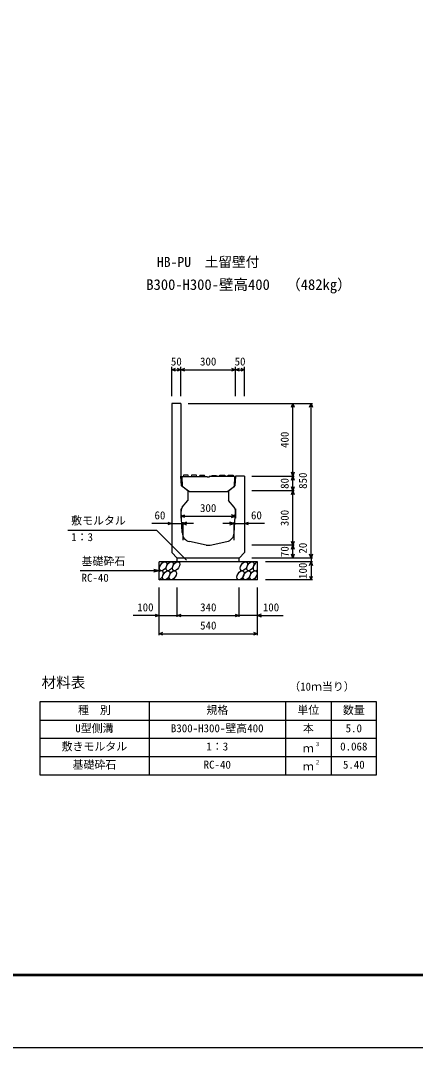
# Model space of a CAD drawing. Units: millimetres, scale not verified. Extents: x -16800 to 16800, y -5940 to 5940.
# Drawn here: x 10924 to 13093, y -5940 to -296 of the extents above; entities that cross this region are included whole.
import ezdxf
from ezdxf.enums import TextEntityAlignment as Align

# ---------------------------------------------------------------- set-up
doc = ezdxf.new("R2010")
doc.units = ezdxf.units.MM
doc.header["$LTSCALE"] = 20
for name, color, linetype, lineweight in [('0-0_DIM', 7, 'Continuous', 25), ('0-1_Defpoints', 5, 'Continuous', 25), ('0-2_HATCH', 6, 'Continuous', 25), ('0-3_HYO', 3, 'Continuous', 25), ('0-4_HYO2', 4, 'Continuous', 25), ('0-5_OUTLINE', 3, 'Continuous', 25), ('0-6_TXT', 7, 'Continuous', 25), ('0-7_WAKU', 3, 'Continuous', 25)]:
    doc.layers.add(name, color=color, linetype=linetype, lineweight=lineweight)
doc.styles.add('ＭＳ ゴシック', font='')
doc.styles.get('ＭＳ ゴシック').set_extended_font_data('MS Gothic')

msp = doc.modelspace()

# ---------------------------------------------------------------- linework, layer by layer
at = {"layer": '0-0_DIM'}
for p, q in [((11754.72, -2359.92), (11754.72, -2199.92)), ((11804.72, -2359.92), (11804.72, -2199.92)), ((12104.72, -2359.92), (12104.72, -2199.92)), ((12154.72, -2359.92), (12154.72, -2199.92)), ((11754.72, -2214.92), (11804.72, -2214.92)), ((11804.72, -2214.92), (12104.72, -2214.92)), ((12104.72, -2214.92), (12154.72, -2214.92)), ((11844.72, -2399.92), (12527.22, -2399.92)), ((12419.72, -2799.92), (12419.72, -2399.92)), ((12519.72, -3249.92), (12519.72, -2399.92)), ((12194.72, -2799.92), (12427.22, -2799.92)), ((12427.22, -2879.92), (12194.72, -2879.92)), ((11804.72, -2979.92), (11804.72, -3030.93)), ((12104.72, -2979.92), (12104.72, -3030.93)), ((11804.72, -3020.32), (12104.72, -3020.32)), ((11671.69, -3098.11), (11183.76, -3098.11)), ((11754.72, -3060.15), (11644.72, -3060.15)), ((11671.69, -3098.11), (11835.35, -3261.77)), ((11754.72, -3060.15), (11814.72, -3060.15)), ((11814.72, -3052.65), (11814.72, -3151.06)), ((11874.72, -3060.15), (11814.72, -3060.15)), ((12094.72, -3060.15), (12034.72, -3060.15)), ((12094.72, -3052.65), (12094.72, -3151.06)), ((12094.72, -3060.15), (12154.72, -3060.15)), ((12264.72, -3060.15), (12154.72, -3060.15)), ((12427.22, -3179.92), (12194.72, -3179.92)), ((12419.72, -3249.92), (12419.72, -3179.92)), ((12527.22, -3249.92), (12194.72, -3249.92)), ((12527.22, -3269.92), (12269.72, -3269.92)), ((11684.72, -3319.92), (11251.4, -3319.92)), ((11684.72, -3319.92), (11655.74, -3312.16)), ((11684.72, -3319.92), (11655.74, -3327.69)), ((12527.22, -3369.92), (12269.72, -3369.92)), ((11684.72, -3673.35), (11684.72, -3411.98)), ((11784.72, -3573.35), (11784.72, -3411.98)), ((12124.72, -3573.35), (12124.72, -3411.98)), ((12224.72, -3673.35), (12224.72, -3411.98)), ((11684.72, -3565.85), (11542.92, -3565.85)), ((11684.72, -3565.85), (11784.72, -3565.85)), ((11784.72, -3565.85), (12124.72, -3565.85)), ((12224.72, -3565.85), (12124.72, -3565.85)), ((12224.72, -3565.85), (12366.51, -3565.85)), ((11684.72, -3665.85), (12224.72, -3665.85))]:
    msp.add_line(p, q, dxfattribs=at)
for points in [[(11775.86, -2222.62), (11754.72, -2214.92), (11775.86, -2207.23)], [(11783.57, -2207.23), (11804.72, -2214.92), (11783.57, -2222.62)], [(11825.86, -2222.62), (11804.72, -2214.92), (11825.86, -2207.23)], [(12083.57, -2207.23), (12104.72, -2214.92), (12083.57, -2222.62)], [(12125.86, -2222.62), (12104.72, -2214.92), (12125.86, -2207.23)], [(12133.57, -2207.23), (12154.72, -2214.92), (12133.57, -2222.62)], [(12412.02, -2421.07), (12419.72, -2399.92), (12427.41, -2421.07)], [(12512.02, -2421.07), (12519.72, -2399.92), (12527.41, -2421.07)], [(12427.41, -2778.78), (12419.72, -2799.92), (12412.02, -2778.78)], [(12412.02, -2821.07), (12419.72, -2799.92), (12427.41, -2821.07)], [(12419.72, -3179.92), (12419.72, -2879.92), (12419.72, -2799.92)], [(12427.41, -2858.78), (12419.72, -2879.92), (12412.02, -2858.78)], [(12412.02, -2901.07), (12419.72, -2879.92), (12427.41, -2901.07)], [(11825.86, -3028.02), (11804.72, -3020.32), (11825.86, -3012.63)], [(12083.57, -3028.02), (12104.72, -3020.32), (12083.57, -3012.63)], [(11733.57, -3052.46), (11754.72, -3060.15), (11733.57, -3067.85)], [(11835.86, -3052.46), (11814.72, -3060.15), (11835.86, -3067.85)], [(12073.57, -3067.85), (12094.72, -3060.15), (12073.57, -3052.46)], [(12175.86, -3067.85), (12154.72, -3060.15), (12175.86, -3052.46)], [(12427.41, -3158.78), (12419.72, -3179.92), (12412.02, -3158.78)], [(12412.02, -3201.07), (12419.72, -3179.92), (12427.41, -3201.07)], [(12427.41, -3228.78), (12419.72, -3249.92), (12412.02, -3228.78)], [(12527.41, -3228.78), (12519.72, -3249.92), (12512.02, -3228.78)], [(12512.02, -3291.07), (12519.72, -3269.92), (12527.41, -3291.07)], [(12519.72, -3249.92), (12519.72, -3269.92), (12519.72, -3369.92)], [(12512.02, -3348.78), (12519.72, -3369.92), (12527.41, -3348.78)], [(11663.57, -3558.16), (11684.72, -3565.85), (11663.57, -3573.55)], [(11805.86, -3573.55), (11784.72, -3565.85), (11805.86, -3558.16)], [(12103.57, -3558.16), (12124.72, -3565.85), (12103.57, -3573.55)], [(12245.86, -3558.16), (12224.72, -3565.85), (12245.86, -3573.55)], [(11705.86, -3673.55), (11684.72, -3665.85), (11705.86, -3658.16)], [(12203.57, -3658.16), (12224.72, -3665.85), (12203.57, -3673.55)]]:
    msp.add_lwpolyline(points, dxfattribs=at)
at = {"layer": '0-1_Defpoints'}
msp.add_lwpolyline([(0, -5940), (16800, -5940), (16800, 5940), (0, 5940)], close=True, dxfattribs=at)
at = {"layer": '0-2_HATCH'}
for p, q in [((11846.72, -2801.35), (11845.22, -2794.83)), ((11891.72, -2801.81), (11890.22, -2795.29)), ((11936.72, -2802.27), (11935.22, -2795.75)), ((11972.72, -2802.27), (11974.22, -2795.75)), ((12017.72, -2801.81), (12019.22, -2795.29)), ((12062.72, -2801.35), (12064.22, -2794.83))]:
    msp.add_line(p, q, dxfattribs=at)
for points in [[(11845.27, -2794.83), (11818.27, -2794.56), (11816.72, -2801.04)], [(11890.27, -2795.29), (11863.27, -2795.02), (11861.72, -2801.5)], [(11935.27, -2795.75), (11908.27, -2795.48), (11906.72, -2801.96)], [(11974.17, -2795.75), (12001.17, -2795.48), (12002.72, -2801.96)], [(12019.17, -2795.29), (12046.17, -2795.02), (12047.72, -2801.5)], [(12064.17, -2794.83), (12091.17, -2794.56), (12092.72, -2801.04)]]:
    msp.add_lwpolyline(points, dxfattribs=at)
for centre in [(11707.61, -3294.92), (11743.08, -3294.92), (11778.56, -3294.92), (12150.77, -3294.92), (12186.24, -3294.92), (11724.49, -3344.92), (11759.97, -3344.92), (12132.17, -3344.92), (12167.65, -3344.92), (12203.12, -3344.92)]:
    msp.add_ellipse(centre, major_axis=(14.54, 23.54), ratio=0.5792, dxfattribs=at)
for centre, start_param, end_param in [((12221.72, -3294.92), 0.6666252, 4.1103269), ((11689.01, -3344.92), 3.7419964, 7.318141)]:
    msp.add_ellipse(centre, major_axis=(14.54, 23.54), ratio=0.5792, start_param=start_param, end_param=end_param, dxfattribs=at)
at = {"layer": '0-3_HYO'}
for p, q in [((11629.72, -4040.8), (11629.72, -4440.8)), ((12379.72, -4040.8), (12379.72, -4440.8)), ((12629.72, -4040.8), (12629.72, -4440.8)), ((11029.72, -4140.8), (12879.72, -4140.8))]:
    msp.add_line(p, q, dxfattribs=at)
msp.add_lwpolyline([(11029.72, -4440.8), (12879.72, -4440.8), (12879.72, -4040.8), (11029.72, -4040.8)], close=True, dxfattribs=at)
at = {"layer": '0-4_HYO2'}
for p, q in [((11029.72, -4240.8), (12879.72, -4240.8)), ((11029.72, -4340.8), (12879.72, -4340.8))]:
    msp.add_line(p, q, dxfattribs=at)
at = {"layer": '0-5_OUTLINE'}
for p, q in [((11754.72, -2399.92), (11754.72, -3219.92)), ((11804.72, -2399.92), (11754.72, -2399.92)), ((11804.72, -2399.92), (11804.72, -2799.92)), ((11807.72, -2852.79), (11804.72, -2799.92)), ((11809.73, -2800.97), (11948.7, -2802.39)), ((11809.73, -2800.97), (11811.8, -2855.88)), ((11948.7, -2802.39), (11950.22, -2805.59)), ((11959.22, -2805.59), (11950.22, -2805.59)), ((11960.74, -2802.39), (11959.22, -2805.59)), ((12099.72, -2800.97), (11960.74, -2802.39)), ((12099.72, -2800.97), (12097.64, -2855.86)), ((12104.72, -2799.92), (12101.72, -2852.79)), ((12154.72, -2799.92), (12104.72, -2799.92)), ((12154.72, -2799.92), (12154.72, -3219.92)), ((11843.72, -2879.92), (11807.72, -2852.79)), ((11851.72, -2885.95), (11811.8, -2855.88)), ((12057.72, -2885.95), (12097.64, -2855.86)), ((12065.72, -2879.92), (12101.72, -2852.79)), ((11812.38, -2970.78), (11843.72, -2933.44)), ((11843.72, -2879.92), (11843.72, -2933.44)), ((12057.72, -2885.95), (11851.72, -2885.95)), ((12065.72, -2879.92), (12065.72, -2933.44)), ((12097.05, -2970.78), (12065.72, -2933.44)), ((11812.4, -3110.5), (11805.42, -2991.83)), ((12096.88, -3113.09), (12104.02, -2991.83)), ((11944.24, -3178.81), (11851.92, -3159.03)), ((11965.19, -3178.81), (12057.45, -3159.04)), ((12224.72, -3269.92), (11684.72, -3269.92)), ((11684.72, -3369.92), (11684.72, -3269.92)), ((11754.72, -3219.92), (11784.72, -3249.92)), ((12124.72, -3249.92), (11784.72, -3249.92)), ((11784.72, -3269.92), (11784.72, -3249.92)), ((12124.72, -3249.92), (12154.72, -3219.92)), ((12124.72, -3269.92), (12124.72, -3249.92)), ((12224.72, -3369.92), (12224.72, -3269.92)), ((12224.72, -3369.92), (11684.72, -3369.92))]:
    msp.add_line(p, q, dxfattribs=at)
for centre, radius, start, end in [((11835.37, -2990.07), 30, 140, 183.36646), ((12074.07, -2990.07), 30, 356.63354, 40), ((11862.4, -3110.14), 50, 180.40767, 257.90524), ((12046.97, -3110.15), 50, 282.174, 356.65464), ((11954.72, -3129.92), 50, 257.90524, 282.09476)]:
    msp.add_arc(centre, radius, start, end, dxfattribs=at)
at = {"layer": '0-7_WAKU', "lineweight": 50}
msp.add_lwpolyline([(400, -5540), (16400, -5540), (16400, 5540), (400, 5540)], close=True, dxfattribs=at)

# ---------------------------------------------------------------- texts
at = {"layer": '0-0_DIM', "style": 'ＭＳ ゴシック'}
for s, p in [('50', (11749.72, -2204.92)), ('300', (11909.72, -2204.92)), ('50', (12099.72, -2204.92)), ('300', (11909.72, -3010.32)), ('敷モルタル', (11202.17, -3079.38)), ('60', (11659.72, -3050.15)), ('60', (12189.72, -3050.15)), ('1：3', (11202.17, -3170.07)), ('基礎砕石', (11258.95, -3302.75)), ('RC-40', (11258.95, -3393.44)), ('100', (11564.72, -3555.85)), ('340', (11910.25, -3555.85)), ('100', (12254.72, -3555.85)), ('540', (11910.25, -3655.85))]:
    msp.add_text(s, height=43.99, dxfattribs=at).set_placement(p, align=Align.BOTTOM_LEFT)
for s, p in [('400', (12409.72, -2644.92)), ('80', (12409.72, -2869.92)), ('850', (12509.72, -2869.92)), ('300', (12409.72, -3074.92)), ('70', (12409.72, -3244.92)), ('20', (12509.72, -3225.61)), ('100', (12509.72, -3364.92))]:
    msp.add_text(s, height=43.99, rotation=90, dxfattribs=at).set_placement(p, align=Align.BOTTOM_LEFT)
at = {"layer": '0-6_TXT', "style": 'ＭＳ ゴシック'}
for s, height, p in [('HB-PU\u3000土留壁付', 54.99, (11673.47, -1666.43)), ('B300-H300-壁高400', 58.65, (11614.72, -1793.93)), ('（482kg）', 58.65, (12383.09, -1793.93)), ('材料表', 58.65, (11039.72, -3980.8)), ('（10ｍ当り）', 43.99, (12399.72, -3991.8)), ('種\u3000別', 43.99, (11239.72, -4120.8)), ('規格', 43.99, (11944.72, -4120.8)), ('単位', 43.99, (12444.72, -4120.8)), ('数量', 43.99, (12694.72, -4120.8)), ('U型側溝', 43.99, (11224.72, -4220.8)), ('B300-H300-壁高400', 43.99, (11749.72, -4220.8)), ('本', 43.99, (12474.72, -4220.8)), ('5.0', 43.99, (12709.72, -4220.8)), ('敷きモルタル', 43.99, (11149.72, -4320.8)), ('1：3', 43.99, (11944.72, -4320.8)), ('ｍ', 43.99, (12474.72, -4330.8)), ('３', 21.99, (12540.26, -4290.43)), ('0.068', 43.99, (12679.72, -4320.8)), ('基礎砕石', 43.99, (11209.72, -4420.8)), ('RC-40', 43.99, (11929.72, -4420.8)), ('ｍ', 43.99, (12474.72, -4430.8)), ('２', 21.99, (12540.26, -4390.43)), ('5.40', 43.99, (12694.72, -4420.8))]:
    msp.add_text(s, height=height, dxfattribs=at).set_placement(p, align=Align.BOTTOM_LEFT)

doc.saveas('drawing.dxf')
